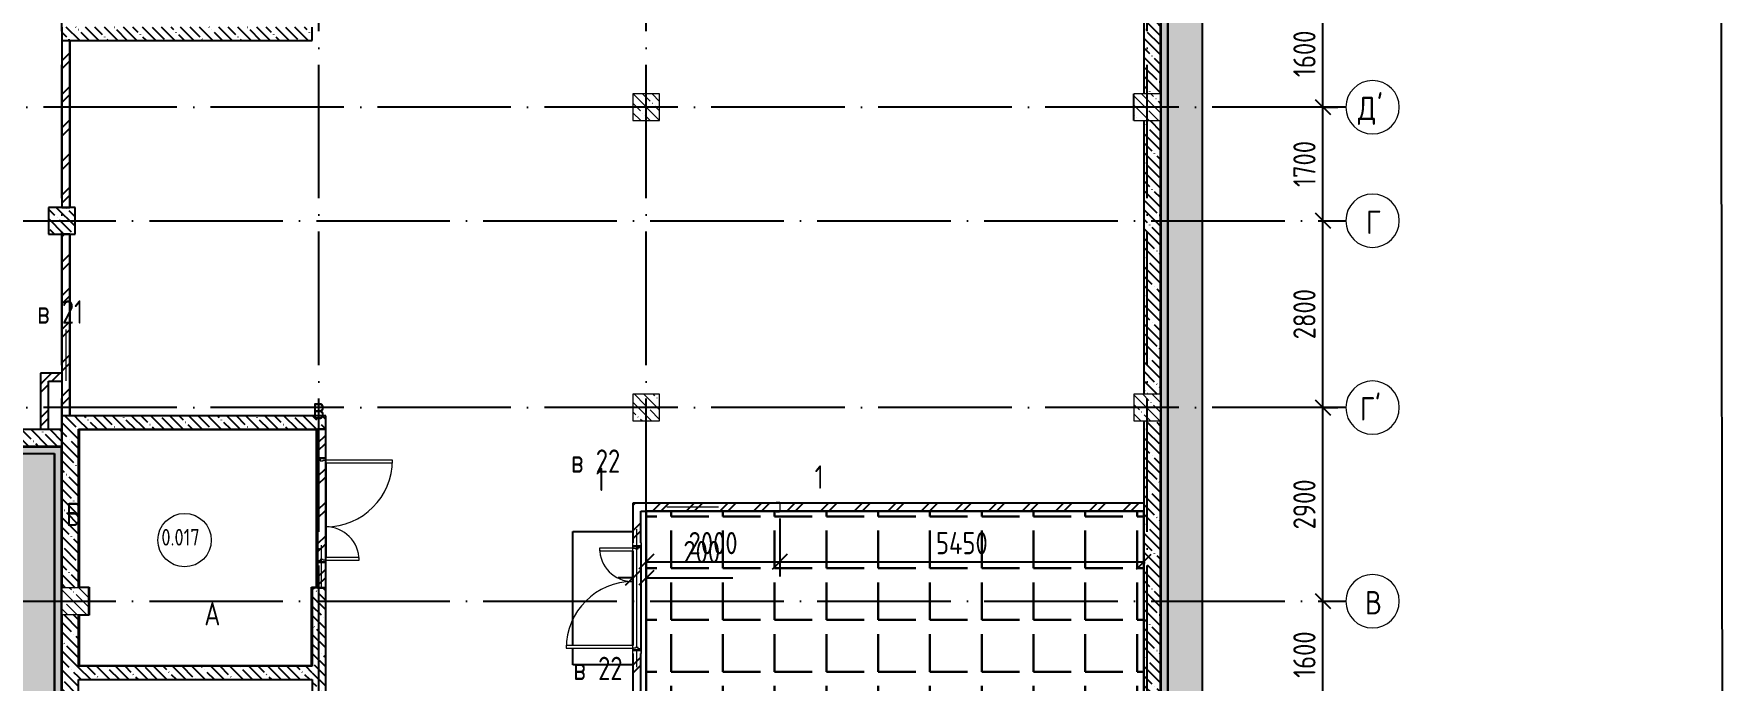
# Model space of a CAD drawing. Header units: millimetres. Extents: x -68946 to 690821, y -552984 to 293768.
# Drawn here: x 147078 to 172387, y 123927 to 133611 of the extents above; entities that cross this region are included whole.
import ezdxf

# ---------------------------------------------------------------- set-up
doc = ezdxf.new("R2010")
doc.units = ezdxf.units.MM
doc.linetypes.add('ADSK_Линия сетки', pattern=[2500, 2000, -250, 0, -250])
doc.layers.get('Defpoints').update_dxf_attribs({"color": 250})
for name, color, linetype, lineweight in [('0) блоки', 250, 'Continuous', 25), ('4.1) Плитка. 3.1 вып.', 30, 'Continuous', 30), ('A-ANNO-DIMS', 250, 'Continuous', 9), ('A-AREA-IDEN', 250, 'Continuous', 9), ('A-DETL-2', 250, 'Continuous', 5), ('A-DETL-GENF-1', 250, 'Continuous', 5), ('A-DOOR', 250, 'Continuous', 5), ('A-DOOR-1', 250, 'Continuous', 13), ('A-DOOR-FRAM', 250, 'Continuous', 5), ('A-FLOR-1', 250, 'Continuous', 5), ('A-GENM-1', 250, 'Continuous', 5), ('A-WALL', 250, 'Continuous', 9), ('A-WALL-1', 250, 'Continuous', 50), ('A-WALL-2', 250, 'Continuous', 5), ('A-WALL-3', 250, 'Continuous', 13), ('G-ANNO-SYMB-3', 250, 'Continuous', 9), ('I-WALL-1', 250, 'Continuous', 5), ('S-COLS-1', 250, 'Continuous', 5), ('S-COLS-2', 250, 'Continuous', 5), ('Оси', 250, 'Continuous', 9), ('Оси-1', 250, 'ADSK_Линия сетки', 9)]:
    doc.layers.add(name, color=color, linetype=linetype, lineweight=lineweight)
doc.styles.add('GOST Common', font='', dxfattribs={"width": 0.9, "height": 350})
doc.styles.add('GOST Common_2', font='', dxfattribs={"width": 0.8, "height": 350})
doc.styles.add('ISOCPEUR', font='isocpeur.ttf', dxfattribs={"width": 0.8, "height": 100})
doc.styles.get("Standard").update_dxf_attribs({"font": 'ГОСТ тип А.ttf'})
doc.styles.get('GOST Common').set_extended_font_data('GOST Common')
doc.styles.get('GOST Common_2').set_extended_font_data('GOST Common')
doc.dimstyles.new('А3', dxfattribs={"dimtxt": 333, "dimasz": 222, "dimexe": 222, "dimexo": 111, "dimgap": 111, "dimtad": 1, "dimtoh": 1, "dimdec": 0, "dimrnd": 0.0015, "dimzin": 0, "dimdsep": 46, "dimtxsty": 'Standard', "dimblk": 'OBLIQUE', "dimcen": 0, "dimclrd": 7, "dimclre": 7, "dimclrt": 7, "dimadec": 0, "dimazin": 0, "dimtfac": 1, "dimtdec": 0, "dimtofl": 0, "dimtmove": 0, "dimatfit": 3, "dimfxl": 1, "dimtolj": 1, "dimtzin": 0, "dimarcsym": 0})
pattern_1 = [(135, (10997.54, 114885.93), (-142.5612, -142.5612), []), (135, (11140.1, 114885.93), (-142.5612, -142.5612), [252.016, -50.403, 3.353, -47.05])]
pattern_2 = [(45, (10997.54, 114885.93), (-251.4472, 251.4472), []), (45, (10997.54, 115266.93), (-251.4472, 251.4472), [])]
pattern_3 = [(0, (10997.54, 114885.926), (120.968, 69.841), [80.645, -161.29]), (120, (10997.54, 114885.926), (-120.96808, 69.84086), [80.645, -161.29]), (60, (10997.54, 114885.926), (-8e-05, 139.68186), [0, -161.29, 80.645, 0])]

# ---------------------------------------------------------------- blocks, each defined once
blk = doc.blocks.new('Дверь_СКБ_2Ст - СОШ_Дв_1570_1550_x2100h _пр_ завертка-35617996-АР1_Кладочный план подвала_ Блок 2_ 3')
at = {"layer": 'A-DOOR'}
h = blk.add_hatch(dxfattribs=at)
h.set_pattern_fill('FP_10', color=256, style=0, pattern_type=2)
h.set_pattern_definition([(135, (1501.41, 124.685), (-14.14214, -14.14214), []), (225, (1501.41, 124.685), (14.14214, -14.14214), [])])
h.paths.add_polyline_path([(797.5, 60), (787.5, 60), (787.5, -60), (797.5, -60)])
at = {"layer": 'A-DOOR-FRAM'}
h = blk.add_hatch(dxfattribs=at)
h.set_pattern_fill('FP_11', color=256, style=0, pattern_type=2)
h.set_pattern_definition([(45, (-621.384, 124.685), (-14.1421, 14.1421), []), (135, (-621.384, 124.685), (-14.1421, -14.1421), [])])
h.paths.add_polyline_path([(-762.5, 60), (-772.5, 60), (-772.5, -60), (-762.5, -60)])
at = {"layer": 'A-DOOR'}
for centre, radius, start, end in [((-737.5, 60), 1000, 0, 90), ((762.5, 60), 500, 90, 180)]:
    blk.add_arc(centre, radius, start, end, dxfattribs=at)
at = {"layer": 'A-DOOR-1'}
for p, q in [((-737.5, 1060), (-737.5, 60)), ((-697.5, 1060), (-737.5, 1060)), ((-697.5, 60), (-697.5, 1060)), ((762.5, 560), (722.5, 560)), ((722.5, 560), (722.5, 60)), ((762.5, 60), (762.5, 560)), ((-737.5, 60), (-697.5, 60)), ((722.5, 60), (762.5, 60))]:
    blk.add_line(p, q, dxfattribs=at)
at = {"layer": 'A-DOOR-FRAM'}
for p, q in [((-747.5, 68), (-817.5, 68)), ((-817.5, 68), (-817.5, 60)), ((-817.5, 60), (-747.5, 60)), ((-762.5, 60), (-772.5, 60)), ((-772.5, 60), (-772.5, -60)), ((-737.5, 60), (-762.5, 60)), ((-762.5, 60), (-762.5, -20)), ((-762.5, -60), (-762.5, 60)), ((-747.5, 60), (-747.5, 68)), ((-737.5, 20), (-737.5, 60)), ((-727.5, 20), (-737.5, 20)), ((-727.5, -20), (-727.5, 20)), ((762.5, 20), (752.5, 20)), ((752.5, 20), (752.5, -20)), ((762.5, 60), (762.5, 20)), ((787.5, 60), (762.5, 60)), ((842.5, 68), (772.5, 68)), ((772.5, 68), (772.5, 60)), ((772.5, 60), (842.5, 60)), ((787.5, -20), (787.5, 60)), ((797.5, 60), (787.5, 60)), ((787.5, 60), (787.5, -60)), ((797.5, -60), (797.5, 60)), ((842.5, 60), (842.5, 68)), ((-747.5, -60), (-817.5, -60)), ((-817.5, -60), (-817.5, -68)), ((-817.5, -68), (-747.5, -68)), ((-772.5, -60), (-762.5, -60)), ((-762.5, -20), (-727.5, -20)), ((-747.5, -20), (-762.5, -20)), ((-762.5, -20), (-762.5, -60)), ((-762.5, -60), (-747.5, -60)), ((-747.5, -60), (-747.5, -20)), ((-747.5, -68), (-747.5, -60)), ((752.5, -20), (787.5, -20)), ((787.5, -20), (772.5, -20)), ((772.5, -20), (772.5, -60)), ((772.5, -60), (787.5, -60)), ((842.5, -60), (772.5, -60)), ((772.5, -60), (772.5, -68)), ((772.5, -68), (842.5, -68)), ((787.5, -60), (787.5, -20)), ((787.5, -60), (797.5, -60)), ((842.5, -68), (842.5, -60))]:
    blk.add_line(p, q, dxfattribs=at)
blk = doc.blocks.new('BSC_Колонна _Прямоугольная - 400x400-V71-АР1_Кладочный план подвала_ Блок 2_ 3')
at = {"layer": 'S-COLS-2'}
h = blk.add_hatch(dxfattribs=at)
h.set_pattern_fill('FP_83', color=256, style=0, pattern_type=2)
h.set_pattern_definition([(135, (-136700, -10225), (-142.56192, -142.56192), []), (135, (-136557.44, -10225), (-142.56192, -142.56192), [252.016, -50.403, 3.353, -47.05])])
h.paths.add_polyline_path([(-200, -200), (200, -200), (200, 200), (-200, 200)])
at = {"layer": 'S-COLS-1'}
for p, q in [((200, 200), (-200, 200)), ((-200, 200), (-200, -200)), ((200, -200), (200, 200)), ((-200, -200), (200, -200))]:
    blk.add_line(p, q, dxfattribs=at)
blk = doc.blocks.new('BSC_Колонна _Прямоугольная - 400x400-V79-АР1_Кладочный план подвала_ Блок 2_ 3')
at = {"layer": 'S-COLS-2'}
h = blk.add_hatch(dxfattribs=at)
h.set_pattern_fill('FP_91', color=256, style=0, pattern_type=2)
h.set_pattern_definition([(135, (-152750, -17625), (-142.56192, -142.56192), []), (135, (-152607.44, -17625), (-142.56192, -142.56192), [252.016, -50.403, 3.353, -47.05])])
h.paths.add_polyline_path([(-200, -200), (200, -200), (200, 200), (-200, 200)])
at = {"layer": 'S-COLS-1'}
for p, q in [((200, 200), (-200, 200)), ((-200, 200), (-200, -200)), ((200, -200), (200, 200)), ((-200, -200), (200, -200))]:
    blk.add_line(p, q, dxfattribs=at)
blk = doc.blocks.new('BSC_Колонна _Прямоугольная - 400x400-V80-АР1_Кладочный план подвала_ Блок 2_ 3')
at = {"layer": 'S-COLS-2'}
h = blk.add_hatch(dxfattribs=at)
h.set_pattern_fill('FP_92', color=256, style=0, pattern_type=2)
h.set_pattern_definition([(135, (-145250, -17625), (-142.56192, -142.56192), []), (135, (-145107.44, -17625), (-142.56192, -142.56192), [252.016, -50.403, 3.353, -47.05])])
h.paths.add_polyline_path([(-200, -200), (200, -200), (200, 200), (-200, 200)])
at = {"layer": 'S-COLS-1'}
for p, q in [((200, 200), (-200, 200)), ((-200, 200), (-200, -200)), ((200, -200), (200, 200)), ((-200, -200), (200, -200))]:
    blk.add_line(p, q, dxfattribs=at)
blk = doc.blocks.new('BSC_Колонна _Прямоугольная - 400x400-V81-АР1_Кладочный план подвала_ Блок 2_ 3')
at = {"layer": 'S-COLS-2'}
h = blk.add_hatch(dxfattribs=at)
h.set_pattern_fill('FP_93', color=256, style=0, pattern_type=2)
h.set_pattern_definition([(135, (-152749.81, -13125), (-142.56192, -142.56192), []), (135, (-152607.25, -13125), (-142.56192, -142.56192), [252.016, -50.403, 3.353, -47.05])])
h.paths.add_polyline_path([(-200, -200), (200, -200), (200, 200), (-200, 200)])
at = {"layer": 'S-COLS-1'}
for p, q in [((200, 200), (-200, 200)), ((-200, 200), (-200, -200)), ((200, -200), (200, 200)), ((-200, -200), (200, -200))]:
    blk.add_line(p, q, dxfattribs=at)
blk = doc.blocks.new('BSC_Колонна _Прямоугольная - 400x400-V82-АР1_Кладочный план подвала_ Блок 2_ 3')
at = {"layer": 'S-COLS-2'}
h = blk.add_hatch(dxfattribs=at)
h.set_pattern_fill('FP_94', color=256, style=0, pattern_type=2)
h.set_pattern_definition([(135, (-145249.81, -13125), (-142.56192, -142.56192), []), (135, (-145107.25, -13125), (-142.56192, -142.56192), [252.016, -50.403, 3.353, -47.05])])
h.paths.add_polyline_path([(-200, -200), (200, -200), (200, 200), (-200, 200)])
at = {"layer": 'S-COLS-1'}
for p, q in [((200, 200), (-200, 200)), ((-200, 200), (-200, -200)), ((200, -200), (200, 200)), ((-200, -200), (200, -200))]:
    blk.add_line(p, q, dxfattribs=at)
blk = doc.blocks.new('Ом_Арматурная перемычка - A1-0_53-32779863-АР1_Кладочный план подвала_ Блок 2_ 3')
at = {"layer": 'A-GENM-1'}
blk.add_line((-260, 0), (510, 0), dxfattribs=at)
blk = doc.blocks.new('Ом_Перемычка из уголков - A1-0_66-32788987-АР1_Кладочный план подвала_ Блок 2_ 3')
at = {"layer": 'A-GENM-1'}
blk.add_line((-455, 0), (705, 0), dxfattribs=at)
blk = doc.blocks.new('Ом_Перемычка из уголков - A1-1_57 63x100x6-34134793-АР1_Кладочный план подвала_ Блок 2_ 3')
at = {"layer": 'A-GENM-1'}
for p, q in [((-910, 0), (-660, 0)), ((-615, 0), (865, 0)), ((910, 0), (1160, 0))]:
    blk.add_line(p, q, dxfattribs=at)
blk = doc.blocks.new('Ом_Арматурная перемычка - A1-0_52У-32789114-АР1_Кладочный план подвала_ Блок 2_ 3')
at = {"layer": 'A-GENM-1'}
blk.add_line((-135, 0), (505, 0), dxfattribs=at)
blk = doc.blocks.new('ADSK_КолоннаНесущая_Швеллер_Гнутый_ГОСТ 8278-83 - 140х60х5_таб_1-32331390-АР1_Кладочный план подвала_ Блок 2_ 3')
at = {"layer": 'S-COLS-1'}
for p, q in [((-16.2, 58), (-16.2, -58)), ((-11.2, -58), (-11.2, 58)), ((43.8, 70), (-4.2, 70)), ((-4.2, 65), (43.8, 65)), ((43.8, 65), (43.8, 70)), ((43.8, -65), (-4.2, -65)), ((-4.2, -70), (43.8, -70)), ((43.8, -70), (43.8, -65))]:
    blk.add_line(p, q, dxfattribs=at)
for centre, radius, start, end in [((-4.2, 58), 12, 90, 180), ((-4.2, 58), 7, 90, 180), ((-4.2, -58), 12, 180, 270), ((-4.2, -58), 7, 180, 270)]:
    blk.add_arc(centre, radius, start, end, dxfattribs=at)
blk = doc.blocks.new('Ось сетки - Круг_Ø8 мм-39983606-АР1_Кладочный план подвала_ Блок 2_ 3')
at = {"layer": 'Оси'}
for start, end in [(360, 180), (180, 360)]:
    blk.add_arc((0, 0), 4, start, end, dxfattribs=at)
blk = doc.blocks.new('AAR_СКБ_Марка_Помещения - Номер-17325395-АР1_Кладочный план подвала_ Блок 2_ 3')
at = {"layer": 'A-AREA-IDEN'}
blk.add_circle((0, 1.5), 4, dxfattribs=at)
blk = doc.blocks.new('_Oblique')
at = {"color": 0, "linetype": 'ByBlock', "lineweight": -2}
blk.add_line((-0.5, -0.5), (0.5, 0.5), dxfattribs=at)
blk = doc.blocks.new('*D5179')
at = {"layer": 'A-ANNO-DIMS', "color": 7, "lineweight": -2, "transparency": 16777216}
for p, q in [((156048, 125692), (156048, 125238)), ((156248, 125692), (156248, 125238)), ((156048, 125460), (155826, 125460)), ((156248, 125460), (157546, 125460))]:
    blk.add_line(p, q, dxfattribs=at)
at = {"layer": 'Defpoints', "color": 0, "lineweight": 30, "transparency": 16777216}
for p in [(156048, 125803), (156248, 125803), (156248, 125460)]:
    blk.add_point(p, dxfattribs=at)
at = {"layer": 'A-ANNO-DIMS', "color": 7, "lineweight": -2, "transparency": 16777216, "xscale": 222, "yscale": 222, "zscale": 222}
blk.add_blockref('_Oblique', (156048, 125460), dxfattribs=at)
at = {"layer": 'A-ANNO-DIMS', "color": 7, "lineweight": -2, "transparency": 16777216, "xscale": 222, "yscale": 222, "zscale": 222, "rotation": 180}
blk.add_blockref('_Oblique', (156248, 125460), dxfattribs=at)
at = {"layer": 'A-ANNO-DIMS', "color": 7, "lineweight": -2, "transparency": 16777216, "insert": (156803, 126015), "char_height": 333, "width": 1.86, "attachment_point": 1, "line_spacing_factor": 1.022761}
blk.add_mtext('\\A1;200', dxfattribs=at)
blk = doc.blocks.new('*D5180')
at = {"layer": 'A-ANNO-DIMS', "color": 7, "lineweight": -2, "transparency": 16777216}
for p, q in [((158248, 126352), (158248, 125481)), ((156248, 125703), (158248, 125703)), ((156248, 125692), (156248, 125481))]:
    blk.add_line(p, q, dxfattribs=at)
at = {"layer": 'Defpoints', "color": 0, "lineweight": 30, "transparency": 16777216}
for p in [(158248, 126463), (156248, 125803), (158248, 125703)]:
    blk.add_point(p, dxfattribs=at)
at = {"layer": 'A-ANNO-DIMS', "color": 7, "lineweight": -2, "transparency": 16777216, "xscale": 222, "yscale": 222, "zscale": 222, "rotation": 180}
blk.add_blockref('_Oblique', (156248, 125703), dxfattribs=at)
at = {"layer": 'A-ANNO-DIMS', "color": 7, "lineweight": -2, "transparency": 16777216, "xscale": 222, "yscale": 222, "zscale": 222}
blk.add_blockref('_Oblique', (158248, 125703), dxfattribs=at)
at = {"layer": 'A-ANNO-DIMS', "color": 7, "lineweight": -2, "transparency": 16777216, "insert": (157248, 125981), "char_height": 333, "width": 2.48, "attachment_point": 5}
blk.add_mtext('\\A1;2000', dxfattribs=at)
blk = doc.blocks.new('*D5181')
at = {"layer": 'A-ANNO-DIMS', "color": 7, "lineweight": -2, "transparency": 16777216}
for p, q in [((158248, 126352), (158248, 125481)), ((158248, 125703), (163698, 125703)), ((163698, 125692), (163698, 125481))]:
    blk.add_line(p, q, dxfattribs=at)
at = {"layer": 'Defpoints', "color": 0, "lineweight": 30, "transparency": 16777216}
for p in [(158248, 126463), (163698, 125803), (163698, 125703)]:
    blk.add_point(p, dxfattribs=at)
at = {"layer": 'A-ANNO-DIMS', "color": 7, "lineweight": -2, "transparency": 16777216, "xscale": 222, "yscale": 222, "zscale": 222, "rotation": 180}
blk.add_blockref('_Oblique', (158248, 125703), dxfattribs=at)
at = {"layer": 'A-ANNO-DIMS', "color": 7, "lineweight": -2, "transparency": 16777216, "xscale": 222, "yscale": 222, "zscale": 222}
blk.add_blockref('_Oblique', (163698, 125703), dxfattribs=at)
at = {"layer": 'A-ANNO-DIMS', "color": 7, "lineweight": -2, "transparency": 16777216, "insert": (160973, 125981), "char_height": 333, "width": 2.57, "attachment_point": 5}
blk.add_mtext('\\A1;5450', dxfattribs=at)
blk = doc.blocks.new('*D5141')
at = {"layer": 'A-ANNO-DIMS', "color": 7, "lineweight": -2, "transparency": 16777216}
for p, q in [((166380, 123511), (166380, 125111)), ((166391, 125111), (166602, 125111)), ((166391, 123511), (166602, 123511))]:
    blk.add_line(p, q, dxfattribs=at)
at = {"layer": 'Defpoints', "color": 0, "lineweight": 30, "transparency": 16777216}
for p in [(166280, 125111), (166380, 125111), (166280, 123511)]:
    blk.add_point(p, dxfattribs=at)
at = {"layer": 'A-ANNO-DIMS', "color": 7, "lineweight": -2, "transparency": 16777216, "xscale": 222, "yscale": 222, "zscale": 222}
for p, rotation in [((166380, 125111), 90), ((166380, 123511), 270)]:
    blk.add_blockref('_Oblique', p, dxfattribs=dict(at, rotation=rotation))
at = {"layer": 'A-ANNO-DIMS', "color": 7, "lineweight": -2, "transparency": 16777216, "insert": (166102, 124311), "char_height": 333, "width": 2.3, "attachment_point": 5, "rotation": 90}
blk.add_mtext('\\A1;1600', dxfattribs=at)
blk = doc.blocks.new('*D5142')
at = {"layer": 'A-ANNO-DIMS', "color": 7, "lineweight": -2, "transparency": 16777216}
for p, q in [((166380, 125111), (166380, 128011)), ((166391, 128011), (166602, 128011)), ((166391, 125111), (166602, 125111))]:
    blk.add_line(p, q, dxfattribs=at)
at = {"layer": 'Defpoints', "color": 0, "lineweight": 30, "transparency": 16777216}
for p in [(166280, 128011), (166380, 128011), (166280, 125111)]:
    blk.add_point(p, dxfattribs=at)
at = {"layer": 'A-ANNO-DIMS', "color": 7, "lineweight": -2, "transparency": 16777216, "xscale": 222, "yscale": 222, "zscale": 222}
for p, rotation in [((166380, 128011), 90), ((166380, 125111), 270)]:
    blk.add_blockref('_Oblique', p, dxfattribs=dict(at, rotation=rotation))
at = {"layer": 'A-ANNO-DIMS', "color": 7, "lineweight": -2, "transparency": 16777216, "insert": (166102, 126561), "char_height": 333, "width": 2.48, "attachment_point": 5, "rotation": 90}
blk.add_mtext('\\A1;2900', dxfattribs=at)
blk = doc.blocks.new('*D5143')
at = {"layer": 'A-ANNO-DIMS', "color": 7, "lineweight": -2, "transparency": 16777216}
for p, q in [((166380, 128011), (166380, 130811)), ((166391, 130811), (166602, 130811)), ((166391, 128011), (166602, 128011))]:
    blk.add_line(p, q, dxfattribs=at)
at = {"layer": 'Defpoints', "color": 0, "lineweight": 30, "transparency": 16777216}
for p in [(166280, 130811), (166380, 130811), (166280, 128011)]:
    blk.add_point(p, dxfattribs=at)
at = {"layer": 'A-ANNO-DIMS', "color": 7, "lineweight": -2, "transparency": 16777216, "xscale": 222, "yscale": 222, "zscale": 222}
for p, rotation in [((166380, 130811), 90), ((166380, 128011), 270)]:
    blk.add_blockref('_Oblique', p, dxfattribs=dict(at, rotation=rotation))
at = {"layer": 'A-ANNO-DIMS', "color": 7, "lineweight": -2, "transparency": 16777216, "insert": (166102, 129411), "char_height": 333, "width": 2.48, "attachment_point": 5, "rotation": 90}
blk.add_mtext('\\A1;2800', dxfattribs=at)
blk = doc.blocks.new('*D5144')
at = {"layer": 'A-ANNO-DIMS', "color": 7, "lineweight": -2, "transparency": 16777216}
for p, q in [((166380, 130811), (166380, 132511)), ((166391, 132511), (166602, 132511)), ((166391, 130811), (166602, 130811))]:
    blk.add_line(p, q, dxfattribs=at)
at = {"layer": 'Defpoints', "color": 0, "lineweight": 30, "transparency": 16777216}
for p in [(166280, 132511), (166380, 132511), (166280, 130811)]:
    blk.add_point(p, dxfattribs=at)
at = {"layer": 'A-ANNO-DIMS', "color": 7, "lineweight": -2, "transparency": 16777216, "xscale": 222, "yscale": 222, "zscale": 222}
for p, rotation in [((166380, 132511), 90), ((166380, 130811), 270)]:
    blk.add_blockref('_Oblique', p, dxfattribs=dict(at, rotation=rotation))
at = {"layer": 'A-ANNO-DIMS', "color": 7, "lineweight": -2, "transparency": 16777216, "insert": (166102, 131661), "char_height": 333, "width": 2.3, "attachment_point": 5, "rotation": 90}
blk.add_mtext('\\A1;1700', dxfattribs=at)
blk = doc.blocks.new('*D5145')
at = {"layer": 'A-ANNO-DIMS', "color": 7, "lineweight": -2, "transparency": 16777216}
for p, q in [((166380, 132511), (166380, 134111)), ((166391, 134111), (166602, 134111)), ((166391, 132511), (166602, 132511))]:
    blk.add_line(p, q, dxfattribs=at)
at = {"layer": 'Defpoints', "color": 0, "lineweight": 30, "transparency": 16777216}
for p in [(166280, 134111), (166380, 134111), (166280, 132511)]:
    blk.add_point(p, dxfattribs=at)
at = {"layer": 'A-ANNO-DIMS', "color": 7, "lineweight": -2, "transparency": 16777216, "xscale": 222, "yscale": 222, "zscale": 222}
for p, rotation in [((166380, 134111), 90), ((166380, 132511), 270)]:
    blk.add_blockref('_Oblique', p, dxfattribs=dict(at, rotation=rotation))
at = {"layer": 'A-ANNO-DIMS', "color": 7, "lineweight": -2, "transparency": 16777216, "insert": (166102, 133311), "char_height": 333, "width": 2.3, "attachment_point": 5, "rotation": 90}
blk.add_mtext('\\A1;1600', dxfattribs=at)

msp = doc.modelspace()

# ---------------------------------------------------------------- hatches: boundary and pattern name
at = {"layer": '0) блоки'}
h = msp.add_hatch(dxfattribs=at)
h.set_pattern_fill('FP_2', color=256, style=0, pattern_type=2)
h.set_pattern_definition(pattern_2)
h.paths.add_polyline_path([(147617.5374, 127885.9262), (147617.5374, 130610.9262), (147497.5374, 130610.9262), (147497.5374, 127885.9262)])
h.paths.add_polyline_path([(147617.5374, 131010.9262), (147617.5374, 133510.9262), (147497.5374, 133510.9262), (147497.5374, 131010.9262)])
h = msp.add_hatch(dxfattribs=at)
h.set_pattern_fill('FP_2', color=256, style=0, pattern_type=2)
h.set_pattern_definition(pattern_2)
h.paths.add_polyline_path([(151327.5149, 125310.9267), (151447.5149, 125310.9267), (151447.5149, 127260.9267), (151327.5149, 127260.9267), (151327.5149, 125645.9267)])
h.paths.add_polyline_path([(151447.5149, 127260.9267), (151447.5149, 127685.9267), (151327.5149, 127685.9267), (151327.5149, 127260.9267)])
at = {"layer": '4.1) Плитка. 3.1 вып.', "lineweight": 30}
h = msp.add_hatch(dxfattribs=at)
h.set_pattern_fill('ANGLE', color=256, scale=111)
h.set_pattern_definition([(0, (0, 0), (0, 775.335), [563.88, -211.455]), (90, (0, 0), (-775.335, 5e-14), [563.88, -211.455])])
h.paths.add_polyline_path([(163697.5167, 123310.9301), (163547.3503, 123310.9301), (163547.3503, 123710.9301), (163697.5167, 123710.9301), (163697.5167, 126460.9267), (156247.5384, 126460.9267), (156247.5384, 123710.9301), (156447.3503, 123710.9301), (156447.3503, 123310.9301), (156247.5384, 123310.9301), (156247.5384, 119210.9262), (156447.5384, 119210.9262), (156447.5384, 118810.9262), (156247.5384, 118810.9262), (156247.5384, 115110.9262), (156447.5384, 115110.9262), (156447.5384, 114960.9267), (163547.5384, 114960.9267), (163547.5384, 115110.9262), (163697.5167, 115110.9262), (163697.5167, 118810.9262), (163547.5384, 118810.9262), (163547.5384, 119210.9262), (163697.5167, 119210.9262)])
h.paths.add_polyline_path([(158192.5374, 126455.9267), (158192.5374, 126450.9267), (158240.5374, 126450.9267), (158240.5374, 126455.9267)], flags=16)
at = {"layer": 'A-DETL-GENF-1', "lineweight": -2}
h = msp.add_hatch(dxfattribs=at)
h.set_pattern_fill('FP_124', color=256, style=0, pattern_type=2)
h.set_pattern_definition([(135, (11421.8, 114885.93), (-424.26407, 3e-14), [600, 0, 0, 0]), (45, (10997.54, 114885.93), (-424.26407, 0), [600, 0, 0, 0]), (45, (10997.54, 115098.06), (-424.26407, 0), [150, -450]), (135, (11315.74, 115204.12), (-424.26407, 3e-14), [150, -450]), (45, (11315.74, 114992), (-424.26407, 0), [150, -450]), (135, (11209.67, 114885.93), (-424.26407, 3e-14), [150, -450])])
h.paths.add_polyline_path([(164577.5167, 114080.9267), (164577.5167, 174490.9262), (146867.5374, 174490.9262), (146867.5253, 174090.9262), (132367.5473, 174090.9262), (132367.5473, 172390.9267), (129627.538, 172390.9267), (129627.538, 174090.9262), (120727.5383, 174090.9262), (120727.5383, 174490.9262), (87962.538, 174490.9262), (87962.538, 174090.9267), (84292.5374, 174090.9267), (84292.5374, 171140.9262), (81177.5374, 171140.9262), (81177.5374, 174090.9267), (78864.3215, 174090.9267), (78864.3215, 173570.9267), (80657.5374, 173570.9267), (80657.5374, 170620.9262), (84812.5374, 170620.9262), (84812.5374, 173570.9267), (88482.538, 173570.9267), (88482.538, 173970.9262), (120207.5383, 173970.9262), (120207.5383, 173570.9262), (129107.538, 173570.9262), (129107.538, 171870.9267), (132887.5473, 171870.9267), (132887.5473, 173570.9262), (147387.5374, 173570.9262), (147387.5374, 173970.9262), (164057.5167, 173970.9262), (164057.5167, 114600.9267), (147387.5977, 114600.9267), (147387.5977, 127320.9262), (136557.5374, 127320.9262), (136557.5374, 124800.9267), (124737.538, 124800.9267), (124737.538, 133800.9262), (115587.538, 133800.9262), (115587.538, 141000.9267), (80187.5374, 141000.9267), (80187.5374, 158100.9262), (78864.3215, 158100.9262), (78864.3215, 157580.9262), (79667.5374, 157580.9262), (79667.5374, 140480.9267), (115067.538, 140480.9267), (115067.538, 133280.9262), (124217.538, 133280.9262), (124217.538, 124280.9267), (137077.5374, 124280.9267), (137077.5374, 126800.9262), (146867.5977, 126800.9262), (146867.5977, 114080.9267), (159660.2072, 114080.9267)])
at = {"layer": 'A-WALL', "lineweight": -2}
for points in [[(163955.5167, 114702.9267), (163955.5167, 173868.9262), (163947.5167, 173868.9262), (163947.5384, 114702.9267)], [(147389.5977, 127422.9262), (147489.5977, 127422.9262), (147489.5977, 127430.9262), (136447.5374, 127430.9262), (136447.5374, 127422.9262), (147387.5977, 127422.9262)], [(147497.5977, 114702.9267), (147497.5977, 127430.9262), (147489.5977, 127430.9262), (147489.5977, 114702.9267)]]:
    msp.add_hatch(color=256, dxfattribs=at).paths.add_polyline_path(points)
at = {"layer": 'A-WALL-2', "lineweight": -2}
h = msp.add_hatch(dxfattribs=at)
h.set_pattern_fill('FP_3', color=256, style=0, pattern_type=2)
h.set_pattern_definition(pattern_3)
h.paths.add_polyline_path([(163955.5167, 114602.9267), (164055.5167, 114602.9267), (164055.5167, 173968.9262), (163955.5167, 173968.9262), (163955.5167, 114702.9267)])
h = msp.add_hatch(dxfattribs=at)
h.set_pattern_fill('FP_3', color=256, style=0, pattern_type=2)
h.set_pattern_definition(pattern_3)
h.paths.add_polyline_path([(147387.5977, 127322.9262), (147389.5977, 127322.9262), (147389.5977, 127422.9262), (136455.5374, 127422.9262), (136455.5374, 127322.9262), (146194.2262, 127322.9262)])
h = msp.add_hatch(dxfattribs=at)
h.set_pattern_fill('FP_3', color=256, style=0, pattern_type=2)
h.set_pattern_definition(pattern_3)
h.paths.add_polyline_path([(147489.5977, 114602.9267), (147489.5977, 127422.9262), (147389.5977, 127422.9262), (147389.5977, 114602.9267)])
at = {"layer": 'I-WALL-1', "lineweight": -2}
h = msp.add_hatch(dxfattribs=at)
h.set_pattern_fill('FP_1', color=256, style=0, pattern_type=2)
h.set_pattern_definition(pattern_1)
h.paths.add_polyline_path([(163697.5167, 132710.9262), (163947.5167, 132710.9262), (163947.3503, 136815.9301), (163697.5167, 136815.9301), (163697.5167, 134419.608)])
h = msp.add_hatch(dxfattribs=at)
h.set_pattern_fill('FP_1', color=256, style=0, pattern_type=2)
h.set_pattern_definition(pattern_1)
h.paths.add_polyline_path([(151247.5374, 133510.9262), (151247.5374, 133710.9262), (147497.5374, 133710.9262), (147497.5374, 133510.9262), (148887.4224, 133510.9262)])
h = msp.add_hatch(dxfattribs=at)
h.set_pattern_fill('FP_1', color=256, style=0, pattern_type=2)
h.set_pattern_definition(pattern_1)
h.paths.add_polyline_path([(163697.5167, 128210.9301), (163947.5167, 128210.9301), (163947.3503, 132310.9262), (163697.5167, 132310.9262)])
h = msp.add_hatch(dxfattribs=at)
h.set_pattern_fill('FP_2', color=256, style=0, pattern_type=2)
h.set_pattern_definition(pattern_2)
h.paths.add_polyline_path([(147497.5374, 128405.9267), (147497.5374, 128525.9267), (147177.5374, 128525.9267), (147177.5374, 128405.9267), (147297.5374, 128405.9267)])
h = msp.add_hatch(dxfattribs=at)
h.set_pattern_fill('FP_2', color=256, style=0, pattern_type=2)
h.set_pattern_definition(pattern_2)
h.paths.add_polyline_path([(147297.5374, 127680.9262), (147297.5374, 128405.9267), (147177.5374, 128405.9267), (147177.5374, 127680.9262)])
h = msp.add_hatch(dxfattribs=at)
h.set_pattern_fill('FP_1', color=256, style=0, pattern_type=2)
h.set_pattern_definition(pattern_1)
h.paths.add_polyline_path([(147497.5977, 125310.9267), (147747.5977, 125310.9267), (147747.5977, 127885.9262), (147497.5977, 127885.9262), (147497.5977, 125989.4542)])
h = msp.add_hatch(dxfattribs=at)
h.set_pattern_fill('FP_1', color=256, style=0, pattern_type=2)
h.set_pattern_definition(pattern_1)
h.paths.add_polyline_path([(151447.5374, 127685.9262), (151447.5374, 127885.9262), (147747.5977, 127885.9262), (147747.5977, 127685.9262), (148887.4224, 127685.9262)])
h = msp.add_hatch(dxfattribs=at)
h.set_pattern_fill('FP_1', color=256, style=0, pattern_type=2)
h.set_pattern_definition(pattern_1)
h.paths.add_polyline_path([(147497.5374, 127430.9262), (147497.5374, 127680.9262), (136447.5374, 127680.9262), (136447.5374, 127430.9262), (146194.2262, 127430.9262)])
h = msp.add_hatch(dxfattribs=at)
h.set_pattern_fill('FP_1', color=256, style=0, pattern_type=2)
h.set_pattern_definition(pattern_1)
h.paths.add_polyline_path([(163697.5167, 123710.9301), (163947.5167, 123710.9301), (163947.3503, 127810.9301), (163697.5167, 127810.9301), (163697.5167, 125989.4542)])
h = msp.add_hatch(dxfattribs=at)
h.set_pattern_fill('FP_2', color=256, style=0, pattern_type=2)
h.set_pattern_definition(pattern_2)
h.paths.add_polyline_path([(163697.5167, 126460.9267), (163697.5167, 126580.9267), (156047.5374, 126580.9267), (156047.5374, 126460.9267), (159660.2072, 126460.9267)])
h = msp.add_hatch(dxfattribs=at)
h.set_pattern_fill('FP_2', color=256, style=0, pattern_type=2)
h.set_pattern_definition(pattern_2)
h.paths.add_polyline_path([(156167.5374, 115110.9262), (156167.5374, 118810.9262), (156047.5374, 118810.9262), (156047.5374, 115110.9262)])
h.paths.add_polyline_path([(156167.5374, 119210.9262), (156167.5374, 123310.9301), (156047.5374, 123310.9301), (156047.5374, 119210.9262)])
h.paths.add_polyline_path([(156167.5374, 123710.9301), (156167.5374, 124370.9267), (156047.5374, 124370.9267), (156047.5374, 123710.9301)])
h.paths.add_polyline_path([(156167.5374, 125940.9267), (156167.5374, 126460.9267), (156047.5374, 126460.9267), (156047.5374, 125940.9267)])
h = msp.add_hatch(dxfattribs=at)
h.set_pattern_fill('FP_1', color=256, style=0, pattern_type=2)
h.set_pattern_definition(pattern_1)
h.paths.add_polyline_path([(151447.5374, 114960.9267), (151447.5374, 120910.9262), (151247.5374, 120910.9262), (151247.5374, 114960.9267), (151347.5374, 114960.9267)])
h.paths.add_polyline_path([(151447.5374, 122110.9262), (151447.5374, 125310.9267), (151247.5374, 125310.9267), (151247.5374, 122110.9262)])
h = msp.add_hatch(dxfattribs=at)
h.set_pattern_fill('FP_1', color=256, style=0, pattern_type=2)
h.set_pattern_definition(pattern_1)
h.paths.add_polyline_path([(147747.5977, 114710.9267), (147747.5977, 124910.9267), (147497.5977, 124910.9267), (147497.5977, 114710.9267)])
h = msp.add_hatch(dxfattribs=at)
h.set_pattern_fill('FP_1', color=256, style=0, pattern_type=2)
h.set_pattern_definition(pattern_1)
h.paths.add_polyline_path([(151247.5374, 123935.9256), (151247.5374, 124135.9256), (147747.5977, 124135.9256), (147747.5977, 123935.9256), (148887.4224, 123935.9256)])
at = {"layer": 'S-COLS-2', "lineweight": -2}
h = msp.add_hatch(dxfattribs=at)
h.set_pattern_fill('FP_1', color=256, style=0, pattern_type=2)
h.set_pattern_definition(pattern_1)
h.paths.add_polyline_path([(147497.5374, 130610.9262), (147697.5384, 130610.9262), (147697.5384, 131010.9262), (147297.5384, 131010.9262), (147297.5384, 130610.9262)])

# ---------------------------------------------------------------- linework, layer by layer
at = {"color": 1}
msp.add_lwpolyline([(172265.5409, 183601.6714), (124619.2541, 183601.6714), (124740.6724, 107174.3899), (172386.9593, 107174.3899)], close=True, dxfattribs=at)
at = {"color": 1, "lineweight": 30}
msp.add_lwpolyline([(163697.5167, 126460.9267), (156247.5384, 126460.9267), (156247.5384, 114910.9262), (163697.5167, 114910.9262)], close=True, dxfattribs=at)
at = {"layer": '0) блоки'}
for p, q in [((147497.5374, 133510.9262), (147497.5374, 131010.9262)), ((147617.5374, 131010.9262), (147617.5374, 133510.9262)), ((147497.5374, 130610.9262), (147497.5374, 127885.9262)), ((147617.5374, 127885.9262), (147617.5374, 130610.9262)), ((151447.5374, 125310.9267), (151447.5149, 127885.9262)), ((151327.5149, 127685.9267), (151327.5149, 127305.9267)), ((151327.5374, 125310.9267), (151327.5149, 127685.9267))]:
    msp.add_line(p, q, dxfattribs=at)
for points in [[(147617.5374, 133510.9262), (147617.5374, 131010.9262)], [(147617.5374, 130610.9262), (147617.5374, 127885.9262)], [(151327.5149, 127685.9267), (151327.5374, 125310.9267)]]:
    msp.add_lwpolyline(points, dxfattribs=at)
at = {"layer": 'A-DETL-2', "lineweight": -2}
for p, q in [((164577.5167, 114080.9267), (164577.5167, 174490.9262)), ((164057.5167, 173970.9262), (164057.5167, 114600.9267)), ((147387.5977, 127320.9262), (136557.5374, 127320.9262)), ((147387.5977, 114600.9267), (147387.5977, 127320.9262))]:
    msp.add_line(p, q, dxfattribs=at)
at = {"layer": 'A-FLOR-1', "lineweight": -2}
for p, q in [((163547.3503, 132310.9262), (163547.3503, 132710.9262)), ((151312.5149, 127675.9262), (147757.5977, 127675.9262)), ((147757.5977, 127675.9262), (147757.5977, 125320.9267)), ((151312.5149, 125320.9267), (151312.5149, 127675.9262)), ((151447.5374, 127185.9267), (151447.5374, 125765.9267)), ((155147.5374, 126155.9267), (156047.5374, 126155.9267)), ((155147.5374, 124445.9267), (155147.5374, 126155.9267)), ((156047.5374, 125865.9267), (156047.5374, 124445.9267)), ((147757.5977, 125320.9267), (147907.5363, 125320.9267)), ((147907.5363, 125320.9267), (147907.5363, 124900.9267)), ((151237.5374, 124145.9256), (151237.5374, 125320.9267)), ((151237.5374, 125320.9267), (151312.5149, 125320.9267)), ((147757.5977, 124900.9267), (147757.5977, 124145.9256)), ((147907.5363, 124900.9267), (147757.5977, 124900.9267)), ((155147.5374, 124155.9267), (155147.5374, 124405.9267)), ((147757.5977, 124145.9256), (151237.5374, 124145.9256)), ((156047.5374, 124155.9267), (155147.5374, 124155.9267))]:
    msp.add_line(p, q, dxfattribs=at)
at = {"layer": 'A-WALL-1', "lineweight": -2}
for p, q in [((163697.5167, 136815.9301), (163697.5167, 132710.9262)), ((163947.5167, 132710.9262), (163947.5167, 136815.9301)), ((147497.5374, 133710.9262), (147497.5374, 133510.9262)), ((151247.5374, 133510.9262), (151247.5374, 133710.9262)), ((147497.5374, 133510.9262), (151247.5374, 133510.9262)), ((163697.5167, 132310.9262), (163697.5167, 128210.9301)), ((163947.5167, 128210.9301), (163947.5167, 132310.9262)), ((147497.5977, 127885.9262), (147497.5977, 125310.9267)), ((151447.5374, 127885.9262), (147497.5977, 127885.9262)), ((151447.5374, 127685.9262), (151447.5374, 127885.9262)), ((147497.5374, 127680.9262), (136197.5374, 127680.9262)), ((147497.5374, 127430.9262), (147497.5374, 127680.9262)), ((147747.5977, 125310.9267), (147747.5977, 127685.9262)), ((147747.5977, 127685.9262), (151447.5374, 127685.9262)), ((163697.5167, 127810.9301), (163697.5167, 123710.9301)), ((163947.5167, 123710.9301), (163947.5167, 127810.9301)), ((136447.5374, 127430.9262), (147497.5374, 127430.9262)), ((151447.5374, 125310.9267), (151247.5374, 125310.9267)), ((151247.5374, 125310.9267), (151247.5374, 124135.9256)), ((151447.5374, 122140.9262), (151447.5374, 125310.9267)), ((147497.5977, 124910.9267), (147497.5977, 114710.9267)), ((147747.5977, 124135.9256), (147747.5977, 124910.9267)), ((151247.5374, 124135.9256), (147747.5977, 124135.9256)), ((147747.5977, 123935.9256), (151247.5374, 123935.9256)), ((147747.5977, 114960.9267), (147747.5977, 123935.9256)), ((151247.5374, 123935.9256), (151247.5374, 122140.9262))]:
    msp.add_line(p, q, dxfattribs=at)
at = {"layer": 'A-WALL-2', "lineweight": -2}
for p, q in [((164055.5167, 114600.9267), (164055.5167, 173970.9262)), ((147497.5374, 131010.9262), (147617.5374, 131010.9262)), ((147617.5374, 130610.9262), (147497.5374, 130610.9262)), ((136555.5374, 127322.9262), (147389.5977, 127322.9262)), ((147389.5977, 127322.9262), (147389.5977, 114600.9267))]:
    msp.add_line(p, q, dxfattribs=at)
at = {"layer": 'A-WALL-3', "lineweight": -2}
for p, q in [((163955.5167, 114702.9267), (163955.5167, 173868.9262)), ((163947.5167, 141311.0455), (163947.5167, 132710.9262)), ((163947.5167, 132310.9262), (163947.5167, 119210.9262)), ((147497.5374, 128525.9267), (147177.5374, 128525.9267)), ((147177.5374, 128525.9267), (147177.5374, 127680.9262)), ((147297.5374, 128405.9267), (147497.5374, 128405.9267)), ((147297.5374, 127680.9262), (147297.5374, 128405.9267)), ((147497.5374, 127885.9262), (147497.5977, 127885.9262)), ((151447.5149, 127685.9267), (151327.5149, 127685.9267)), ((147497.5977, 127430.9262), (136447.5374, 127430.9262)), ((136455.5374, 127422.9262), (147489.5977, 127422.9262)), ((147489.5977, 127422.9262), (147489.5977, 114702.9267)), ((147497.5977, 125310.9267), (147497.5977, 127430.9262)), ((163697.5167, 126580.9267), (156047.5374, 126580.9267)), ((156047.5374, 126580.9267), (156047.5374, 125985.9267)), ((156167.5374, 126460.9267), (163697.5167, 126460.9267)), ((156167.5374, 125985.9267), (156167.5374, 126460.9267)), ((151327.5149, 125645.9267), (151327.5149, 125310.9267)), ((151447.5149, 125310.9267), (151447.5149, 125645.9267)), ((151327.5149, 125310.9267), (151447.5149, 125310.9267)), ((147497.5977, 114710.9267), (147497.5977, 124910.9267)), ((156047.5374, 124325.9267), (156047.5374, 123710.9301)), ((156167.5374, 123710.9301), (156167.5374, 124325.9267))]:
    msp.add_line(p, q, dxfattribs=at)
at = {"layer": 'I-WALL-1', "lineweight": -2}
for p, q in [((151327.5149, 125715.9267), (151327.5149, 127235.9267)), ((151447.5149, 127185.9267), (151447.5149, 125765.9267)), ((156047.5374, 124445.9267), (156047.5374, 125865.9267)), ((156167.5374, 125915.9267), (156167.5374, 124395.9267))]:
    msp.add_line(p, q, dxfattribs=at)
at = {"layer": 'S-COLS-1', "lineweight": -2}
for p, q in [((147497.5374, 131010.9262), (147297.5384, 131010.9262)), ((147297.5384, 131010.9262), (147297.5384, 130610.9262)), ((147617.5374, 131010.9262), (147497.5374, 131010.9262)), ((147297.5384, 130610.9262), (147497.5374, 130610.9262)), ((147497.5374, 130610.9262), (147617.5374, 130610.9262))]:
    msp.add_line(p, q, dxfattribs=at)
at = {"layer": 'S-COLS-1', "color": 3, "lineweight": -2}
for p, q in [((147697.5384, 131010.9262), (147617.5374, 131010.9262)), ((147697.5384, 130610.9262), (147697.5384, 131010.9262)), ((147617.5374, 130610.9262), (147697.5384, 130610.9262))]:
    msp.add_line(p, q, dxfattribs=at)
at = {"layer": 'Оси-1', "lineweight": -2}
for p, q in [((147497.5384, 111147.0862), (147497.5384, 176087.9307)), ((151347.5384, 111147.0862), (151347.5384, 176087.9307)), ((156247.5384, 111147.0862), (156247.5384, 176087.9307)), ((163747.5384, 111147.0862), (163747.5384, 176087.9307)), ((166722.1084, 132510.9858), (110317.5374, 132510.9858)), ((76304.6994, 130810.9262), (166722.1084, 130810.9262)), ((166722.1084, 128011.0455), (110317.5374, 128011.0455)), ((76304.6994, 125110.9262), (166722.1084, 125110.9262))]:
    msp.add_line(p, q, dxfattribs=at)

# ---------------------------------------------------------------- block references
at = {"layer": 'A-AREA-IDEN', "lineweight": -2, "xscale": 99.99999999999993, "yscale": 99.99999999999993, "zscale": 99.99999999999993}
msp.add_blockref('AAR_СКБ_Марка_Помещения - Номер-17325395-АР1_Кладочный план подвала_ Блок 2_ 3', (149335.4949, 125875.6513), dxfattribs=at)
at = {"layer": 'A-DOOR', "lineweight": -2}
for p, rotation in [((151387.5149, 126488.4267), 270), ((156107.5374, 125143.4267), 89.9999999999999)]:
    msp.add_blockref('Дверь_СКБ_2Ст - СОШ_Дв_1570_1550_x2100h _пр_ завертка-35617996-АР1_Кладочный план подвала_ Блок 2_ 3', p, dxfattribs=dict(at, rotation=rotation))
at = {"layer": 'A-GENM-1', "lineweight": -2}
for name, p, rotation in [('Ом_Арматурная перемычка - A1-0_53-32779863-АР1_Кладочный план подвала_ Блок 2_ 3', (147557.5374, 128920.9262), 270), ('Ом_Арматурная перемычка - A1-0_53-32779863-АР1_Кладочный план подвала_ Блок 2_ 3', (157067.5374, 126520.9267), 180), ('Ом_Перемычка из уголков - A1-1_57 63x100x6-34134793-АР1_Кладочный план подвала_ Блок 2_ 3', (156107.5374, 125030.9267), 89.9999999999999), ('Ом_Перемычка из уголков - A1-0_66-32788987-АР1_Кладочный план подвала_ Блок 2_ 3', (156107.5374, 125465.9301), 89.9999999999999), ('Ом_Арматурная перемычка - A1-0_52У-32789114-АР1_Кладочный план подвала_ Блок 2_ 3', (151387.5149, 125445.9267), 90)]:
    msp.add_blockref(name, p, dxfattribs=dict(at, rotation=rotation))
at = {"layer": 'S-COLS-1', "lineweight": -2}
for name, p in [('BSC_Колонна _Прямоугольная - 400x400-V80-АР1_Кладочный план подвала_ Блок 2_ 3', (156247.5384, 132510.9262)), ('BSC_Колонна _Прямоугольная - 400x400-V79-АР1_Кладочный план подвала_ Блок 2_ 3', (163747.5384, 132510.9262)), ('BSC_Колонна _Прямоугольная - 400x400-V82-АР1_Кладочный план подвала_ Блок 2_ 3', (156247.3503, 128010.9301)), ('BSC_Колонна _Прямоугольная - 400x400-V81-АР1_Кладочный план подвала_ Блок 2_ 3', (163747.3503, 128010.9301)), ('BSC_Колонна _Прямоугольная - 400x400-V71-АР1_Кладочный план подвала_ Блок 2_ 3', (147697.5363, 125110.9267))]:
    msp.add_blockref(name, p, dxfattribs=at)
at = {"layer": 'S-COLS-1', "lineweight": -2, "rotation": 180}
msp.add_blockref('ADSK_КолоннаНесущая_Швеллер_Гнутый_ГОСТ 8278-83 - 140х60х5_таб_1-32331390-АР1_Кладочный план подвала_ Блок 2_ 3', (158236.3374, 126520.9267), dxfattribs=at)
at = {"layer": 'Оси', "lineweight": -2, "xscale": 99.99999999999993, "yscale": 99.99999999999993, "zscale": 99.99999999999993}
for p, rotation in [((167122.1084, 132510.9858), 89.99999999999982), ((167122.1084, 130810.9262), 269.9999999999994), ((167122.1084, 128011.0455), 89.99999999999982), ((167122.1084, 125110.9262), 269.9999999999994)]:
    msp.add_blockref('Ось сетки - Круг_Ø8 мм-39983606-АР1_Кладочный план подвала_ Блок 2_ 3', p, dxfattribs=dict(at, rotation=rotation))

# ---------------------------------------------------------------- texts
at = {"layer": 'A-AREA-IDEN', "lineweight": -2, "insert": (148987.6707, 126194.3818), "char_height": 250, "width": 800.885812, "attachment_point": 1, "style": 'ISOCPEUR'}
msp.add_mtext('0.017', dxfattribs=at)
at = {"layer": 'G-ANNO-SYMB-3', "lineweight": -2, "char_height": 350, "attachment_point": 1, "style": 'GOST Common_2'}
for s, insert, width in [(' 21', (147328.753, 129617.845), 525.907), ('\\fGOST Common|b0|i0|c204|p34|;\\W.8;в', (147127.6696, 129617.845), 243.713), ('\\fGOST Common|b0|i0|c204|p34|;\\W.8;в', (151247.9436, 128186.1039), 243.713), (' 22', (155322.4528, 127384.7217), 602.869), ('\\fGOST Common|b0|i0|c204|p34|;\\W.8;в', (155121.3695, 127384.7217), 243.713), ('\\fGOST Common|b0|i0|c204|p34|;\\W.8;1', (155493.8148, 127111.1269), 166.751), ('\\fGOST Common|b0|i0|c204|p34|;\\W.8;1', (158769.2966, 127145.926), 166.751), ('\\fGOST Common|b0|i0|c204|p34|;\\W.8;Б', (147556.6825, 126586.0071), 275.7805), ('\\fGOST Common|b0|i0|c204|p34|;\\W.8;А', (149630.2542, 125099.103), 307.848), (' 22', (155357.252, 124279.0228), 602.869), ('\\fGOST Common|b0|i0|c204|p34|;\\W.8;в', (155156.1686, 124279.0228), 243.713)]:
    msp.add_mtext(s, dxfattribs=dict(at, insert=insert, width=width))
at = {"layer": 'Оси', "lineweight": -2, "char_height": 350, "attachment_point": 1, "style": 'GOST Common'}
for s, insert, width in [('\\fGOST Common|b0|i0|c204|p34|;\\W.9;Д', (166901.9813, 132668.2114), 346.329), ("\\fGOST Common|b0|i0|c204|p34|;\\W.9;'", (167187.7313, 132668.2114), 137.088562), ('\\fGOST Common|b0|i0|c204|p34|;\\W.9;Г', (167023.6356, 130963.5131), 274.177125), ('\\fGOST Common|b0|i0|c204|p34|;\\W.9;Г', (166931.6813, 128168.2711), 274.177125), ("\\fGOST Common|b0|i0|c204|p34|;\\W.9;'", (167157.9001, 128168.2711), 137.088562), ('\\fGOST Common|b0|i0|c204|p34|;\\W.9;В', (167008.7856, 125263.5131), 310.253062)]:
    msp.add_mtext(s, dxfattribs=dict(at, insert=insert, width=width))

# ---------------------------------------------------------------- dimensions: what is measured, and where the dimension line sits
at = {"layer": 'A-ANNO-DIMS', "lineweight": -2}
for base, p1, p2, picture, middle in [((166379.9955, 134110.9262), (166280.0106, 132510.9858), (166280.0106, 134110.9262), '*D5145', (166102.4955, 133310.956)), ((166379.9955, 132510.9858), (166280.0106, 130810.9262), (166280.0106, 132510.9858), '*D5144', (166102.4955, 131660.956)), ((166379.9955, 130810.9262), (166280.0106, 128011.0455), (166280.0106, 130810.9262), '*D5143', (166102.4955, 129410.9858)), ((166379.9955, 128011.0455), (166280.0106, 125110.9262), (166280.0106, 128011.0455), '*D5142', (166102.4955, 126560.9858)), ((166379.9955, 125110.9262), (166280.0106, 123510.9858), (166280.0106, 125110.9262), '*D5141', (166102.4955, 124310.956))]:
    dim = msp.add_linear_dim(base=base, p1=p1, p2=p2, angle=90, dimstyle='А3', dxfattribs=at)
    dim.commit()
    dim.dimension.update_dxf_attribs({"geometry": picture, "text_midpoint": middle})
for base, p1, p2, picture, middle in [((158247.5374, 125703.3453), (156247.5384, 125803.3302), (158247.5374, 126462.9267), '*D5180', (157247.5379, 125980.8453)), ((163697.5167, 125703.3453), (158247.5374, 126462.9267), (163697.5167, 125803.3302), '*D5181', (160972.5271, 125980.8453))]:
    dim = msp.add_linear_dim(base=base, p1=p1, p2=p2, dimstyle='А3', dxfattribs=at)
    dim.commit()
    dim.dimension.update_dxf_attribs({"geometry": picture, "text_midpoint": middle})
dim = msp.add_linear_dim(base=(156247.5384, 125460.3137), p1=(156047.5374, 125803.3302), p2=(156247.5384, 125803.3302), dimstyle='А3', dxfattribs=at)
dim.commit()
dim.dimension.update_dxf_attribs({"geometry": '*D5179', "text_midpoint": (157118.8884, 125460.3137), "dimtype": 160})

doc.saveas('drawing.dxf')
